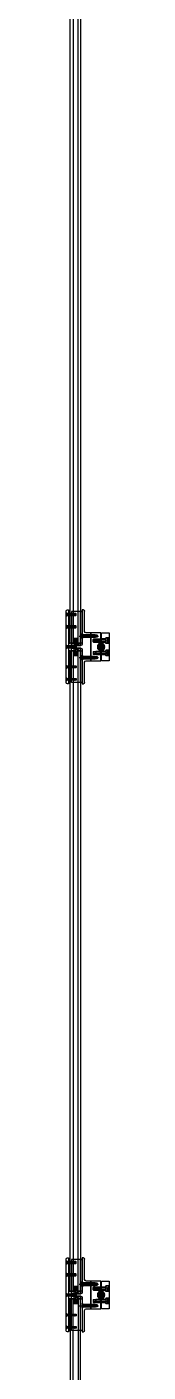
# Model space of a CAD drawing. Header units: inches. Extents: x 13084 to 220150, y 6494 to 167180.
# Drawn here: x 37951 to 38092, y 100930 to 105288 of the extents above; entities that cross this region are included whole.
import ezdxf

# ---------------------------------------------------------------- set-up
doc = ezdxf.new("R2010")
doc.units = ezdxf.units.IN
doc.header["$MEASUREMENT"] = 0
doc.layers.add('Ground Floor$0$A-G321-M-Window-Glaze', color=251, linetype='Continuous')

# ---------------------------------------------------------------- blocks, each defined once
blk = doc.blocks.new('Ground Floor$0$curtain-wall-1')
at = {"layer": 'Ground Floor$0$A-G321-M-Window-Glaze'}
for p, q in [((1914.5, -6249.9), (1914.5, -6183.9)), ((1918.5, -6179.9), (1922.5, -6179.9)), ((1922.5, -6179.9), (1922.5, -6291.9)), ((1922.5, -6184.9), (1957.5, -6184.9)), ((1922.5, -6184.9), (1922.5, -6287.4)), ((1927.5, -6184.9), (1922.5, -6184.9)), ((1927.5, -6287.4), (1927.5, -6184.9)), ((1957.5, -6184.9), (1957.5, -6295.9)), ((1961.5, -6287.4), (1961.5, -6184.9)), ((1961.5, -6184.9), (1966.5, -6184.9)), ((1966.5, -6179.9), (1966.5, -6419.9)), ((1970.5, -6179.9), (1966.5, -6179.9)), ((1966.5, -6184.9), (1966.5, -6287.4)), ((1971.2, -6191.9), (1974.3, -6188.9)), ((1974.3, -6200.9), (1974.3, -6188.9)), ((1974.3, -6188.9), (1974.5, -6188.9)), ((1974.5, -6415.9), (1974.5, -6183.9)), ((1974.5, -6188.9), (1974.5, -6200.9)), ((1943.1, -6191.9), (1942.5, -6192.5)), ((1942.5, -6197.3), (1942.5, -6192.5)), ((1943.1, -6197.9), (1942.5, -6197.3)), ((1943.1, -6231.9), (1942.5, -6232.5)), ((1942.5, -6237.3), (1942.5, -6232.5)), ((1943.1, -6191.9), (1947.1, -6191.9)), ((1947.1, -6197.9), (1943.1, -6197.9)), ((1943.1, -6231.9), (1947.1, -6231.9)), ((1974.5, -6194.9), (1943.5, -6194.9)), ((1947.1, -6191.9), (1946.5, -6192.5)), ((1946.5, -6197.3), (1946.5, -6192.5)), ((1946.5, -6192.5), (1967.5, -6192.5)), ((1947.1, -6197.9), (1946.5, -6197.3)), ((1967.5, -6197.3), (1946.5, -6197.3)), ((1947.1, -6231.9), (1946.5, -6232.5)), ((1946.5, -6237.3), (1946.5, -6232.5)), ((1946.5, -6232.5), (1967.5, -6232.5)), ((1947.1, -6197.9), (1947.1, -6191.9)), ((1947.1, -6191.9), (1971.2, -6191.9)), ((1971.2, -6197.9), (1947.1, -6197.9)), ((1947.1, -6237.9), (1947.1, -6231.9)), ((1947.1, -6231.9), (1971.2, -6231.9)), ((1967.5, -6192.5), (1967.5, -6191.9)), ((1967.5, -6191.9), (1967.5, -6197.9)), ((1967.5, -6197.9), (1967.5, -6197.3)), ((1967.5, -6232.5), (1967.5, -6231.9)), ((1967.5, -6231.9), (1967.5, -6237.9)), ((1971.2, -6197.9), (1971.2, -6191.9)), ((1974.3, -6200.9), (1971.2, -6197.9)), ((1971.2, -6231.9), (1974.3, -6228.9)), ((1971.2, -6237.9), (1971.2, -6231.9)), ((1974.5, -6192.6), (1972, -6192.6)), ((1974.5, -6193.7), (1972, -6193.7)), ((1974.5, -6196), (1972, -6196)), ((1974.5, -6197.2), (1972, -6197.2)), ((1974.5, -6232.6), (1972, -6232.6)), ((1974.5, -6200.9), (1974.3, -6200.9)), ((1974.3, -6240.9), (1974.3, -6228.9)), ((1974.3, -6228.9), (1974.5, -6228.9)), ((1974.5, -6197.3), (1974.5, -6192.5)), ((1974.5, -6228.9), (1974.5, -6240.9)), ((1974.5, -6237.3), (1974.5, -6232.5)), ((1860, -6254.9), (1835, -6254.9)), ((1835, -6254.9), (1835, -6344.9)), ((1835, -6270.9), (1846, -6270.9)), ((1836, -6275.3), (1836, -6271.9)), ((1836, -6271.9), (1846, -6271.9)), ((1836, -6284.5), (1836, -6275.3)), ((1841, -6275.3), (1836, -6275.3)), ((1846, -6288.9), (1846, -6270.9)), ((1846, -6271.9), (1846, -6274.9)), ((1846, -6274.4), (1860, -6274.4)), ((1846, -6284.9), (1846, -6274.9)), ((1846, -6274.9), (1886, -6274.9)), ((1846, -6275.9), (1878.4, -6275.9)), ((1846, -6283.9), (1846, -6275.9)), ((1860, -6344.9), (1860, -6254.9)), ((1861, -6254.9), (1861, -6344.9)), ((1862, -6344.9), (1862, -6254.9)), ((1862, -6254.9), (1894.5, -6254.9)), ((1878.1, -6274.9), (1862, -6274.9)), ((1863, -6274.9), (1863, -6284.9)), ((1863, -6275.9), (1863, -6274.9)), ((1887, -6275.9), (1863, -6275.9)), ((1932.5, -6264.9), (1869.5, -6264.9)), ((1875.1, -6260.9), (1874.5, -6261.5)), ((1874.5, -6261.5), (1874.5, -6268.3)), ((1874.5, -6268.3), (1875.1, -6268.9)), ((1894.5, -6260.9), (1875.1, -6260.9)), ((1875.1, -6268.9), (1894.5, -6268.9)), ((1878.1, -6284.9), (1878.1, -6274.9)), ((1878.4, -6283.9), (1878.4, -6275.9)), ((1878.4, -6275.9), (1881.5, -6279.9)), ((1880.3, -6260.9), (1879.5, -6261.7)), ((1886, -6274.9), (1887, -6275.9)), ((1886, -6274.9), (1886, -6284.9)), ((1887, -6283.9), (1887, -6275.9)), ((1894.5, -6254.9), (1894.5, -6260.9)), ((1894.5, -6344.9), (1894.5, -6254.9)), ((1894.5, -6254.9), (1909.5, -6254.9)), ((1894.5, -6268.9), (1894.5, -6330.9)), ((1918.1, -6268.9), (1918.1, -6260.9)), ((1922.5, -6262), (1919, -6262)), ((1922.5, -6263.4), (1919, -6263.4)), ((1922.5, -6266.3), (1919, -6266.3)), ((1922.5, -6267.8), (1919, -6267.8)), ((1922.3, -6272.9), (1922.3, -6256.9)), ((1922.5, -6268.1), (1922.5, -6261.7)), ((1935.5, -6279.4), (1951.5, -6272.4)), ((1935.5, -6272.4), (1951.5, -6279.4)), ((1935.5, -6279.4), (1935.5, -6272.4)), ((1935.5, -6272.4), (1951.5, -6272.4)), ((1943.1, -6237.9), (1942.5, -6237.3)), ((1947.1, -6237.9), (1943.1, -6237.9)), ((1974.5, -6234.9), (1943.5, -6234.9)), ((1947.1, -6237.9), (1946.5, -6237.3)), ((1967.5, -6237.3), (1946.5, -6237.3)), ((1971.2, -6237.9), (1947.1, -6237.9)), ((1951.5, -6272.4), (1951.5, -6279.4)), ((1967.5, -6237.9), (1967.5, -6237.3)), ((1974.3, -6240.9), (1971.2, -6237.9)), ((1974.5, -6233.7), (1972, -6233.7)), ((1974.5, -6236), (1972, -6236)), ((1974.5, -6237.2), (1972, -6237.2)), ((1974.5, -6240.9), (1974.3, -6240.9)), ((1835, -6288.9), (1846, -6288.9)), ((1835, -6310.9), (1846, -6310.9)), ((1836, -6277.6), (1841, -6277.6)), ((1887, -6279.9), (1836, -6279.9)), ((1836, -6282.2), (1841, -6282.2)), ((1836, -6287.9), (1836, -6284.5)), ((1836, -6284.5), (1841, -6284.5)), ((1846, -6287.9), (1836, -6287.9)), ((1846, -6311.9), (1836, -6311.9)), ((1836, -6311.9), (1836, -6315.3)), ((1836, -6315.3), (1836, -6324.5)), ((1836, -6315.3), (1841, -6315.3)), ((1836, -6317.6), (1841, -6317.6)), ((1887, -6319.9), (1836, -6319.9)), ((1846, -6283.9), (1878.4, -6283.9)), ((1886, -6284.9), (1846, -6284.9)), ((1846, -6284.9), (1846, -6287.9)), ((1846, -6285.4), (1860, -6285.4)), ((1846, -6310.9), (1846, -6328.9)), ((1846, -6314.9), (1846, -6311.9)), ((1846, -6314.4), (1860, -6314.4)), ((1846, -6314.9), (1846, -6324.9)), ((1886, -6314.9), (1846, -6314.9)), ((1846, -6315.9), (1878.4, -6315.9)), ((1846, -6315.9), (1846, -6323.9)), ((1860.8, -6287.9), (1849.1, -6299.6)), ((1862.5, -6288), (1849.2, -6301.3)), ((1858.9, -6288.1), (1849.3, -6297.7)), ((1864, -6288.2), (1849.5, -6302.8)), ((1865.4, -6288.7), (1849.9, -6304.2)), ((1856.3, -6288.9), (1850.1, -6295.1)), ((1866.6, -6289.2), (1850.4, -6305.4)), ((1867.7, -6289.9), (1851.1, -6306.5)), ((1868.7, -6290.6), (1851.8, -6307.5)), ((1869.6, -6291.5), (1852.7, -6308.4)), ((1870.5, -6292.4), (1853.6, -6309.3)), ((1871.2, -6293.4), (1854.6, -6310)), ((1871.8, -6294.6), (1855.8, -6310.6)), ((1872.4, -6295.8), (1857, -6311.2)), ((1872.8, -6297.2), (1858.4, -6311.6)), ((1873, -6298.7), (1859.9, -6311.8)), ((1873.1, -6300.4), (1861.6, -6311.9)), ((1862, -6284.9), (1878.1, -6284.9)), ((1862, -6314.9), (1878.1, -6314.9)), ((1863, -6284.9), (1863, -6283.9)), ((1863, -6283.9), (1887, -6283.9)), ((1863, -6324.9), (1863, -6314.9)), ((1863, -6314.9), (1863, -6315.9)), ((1863, -6315.9), (1887, -6315.9)), ((1872.8, -6302.4), (1863.6, -6311.6)), ((1871.9, -6305.1), (1866.3, -6310.7)), ((1878.1, -6314.9), (1878.1, -6324.9)), ((1878.4, -6283.9), (1881.5, -6279.9)), ((1878.4, -6315.9), (1878.4, -6323.9)), ((1878.4, -6315.9), (1881.5, -6319.9)), ((1878.4, -6323.9), (1881.5, -6319.9)), ((1886, -6284.9), (1887, -6283.9)), ((1886, -6314.9), (1887, -6315.9)), ((1886, -6324.9), (1886, -6314.9)), ((1887, -6315.9), (1887, -6323.9)), ((1922.5, -6287.4), (1927.5, -6287.4)), ((1922.5, -6307.9), (1922.5, -6419.9)), ((1922.5, -6312.4), (1922.5, -6414.9)), ((1927.5, -6312.4), (1922.5, -6312.4)), ((1926.5, -6295.9), (1958.5, -6287.4)), ((1958.5, -6295.9), (1926.5, -6287.4)), ((1926.5, -6295.9), (1954.5, -6295.9)), ((1926.5, -6312.4), (1958.5, -6303.9)), ((1958.5, -6312.4), (1926.5, -6303.9)), ((1954.5, -6303.9), (1926.5, -6303.9)), ((1928.5, -6312.4), (1927.5, -6313.4)), ((1927.5, -6414.9), (1927.5, -6312.4)), ((1927.5, -6313.4), (1927.5, -8386.4)), ((1934.5, -6312.4), (1928.5, -6312.4)), ((1935.5, -6313.4), (1934.5, -6312.4)), ((1951.5, -6279.4), (1935.5, -6279.4)), ((1935.5, -8386.4), (1935.5, -6313.4)), ((1935.5, -6320.4), (1951.5, -6327.4)), ((1935.5, -6327.4), (1951.5, -6320.4)), ((1935.5, -6327.4), (1935.5, -6320.4)), ((1935.5, -6320.4), (1951.5, -6320.4)), ((1975.6, -6299.9), (1939.3, -6299.9)), ((1943.1, -6296.9), (1942.5, -6297.5)), ((1942.5, -6297.5), (1942.5, -6302.3)), ((1943.1, -6302.9), (1942.5, -6302.3)), ((1947.1, -6296.9), (1943.1, -6296.9)), ((1943.1, -6302.9), (1947.1, -6302.9)), ((1974.5, -6299.9), (1943.5, -6299.9)), ((1947.1, -6296.9), (1946.5, -6297.5)), ((1946.5, -6302.3), (1946.5, -6297.5)), ((1946.5, -6297.5), (1967.5, -6297.5)), ((1947.1, -6302.9), (1946.5, -6302.3)), ((1967.5, -6302.3), (1946.5, -6302.3)), ((1947.1, -6302.9), (1947.1, -6296.9)), ((1947.1, -6296.9), (1971.2, -6296.9)), ((1971.2, -6302.9), (1947.1, -6302.9)), ((1952.5, -6312.4), (1951.5, -6313.4)), ((1951.5, -6313.4), (1951.5, -8386.4)), ((1951.5, -6320.4), (1951.5, -6327.4)), ((1960.5, -6312.4), (1952.5, -6312.4)), ((1954.5, -6295.9), (1954.5, -6303.9)), ((1957.5, -6414.9), (1957.5, -6303.9)), ((1961.5, -6313.4), (1960.5, -6312.4)), ((1966.5, -6287.4), (1961.5, -6287.4)), ((1961.5, -6414.9), (1961.5, -6312.4)), ((1961.5, -6312.4), (1966.5, -6312.4)), ((1961.5, -8386.4), (1961.5, -6313.4)), ((1966.5, -6312.4), (1966.5, -6414.9)), ((1967.5, -6297.5), (1967.5, -6296.9)), ((1967.5, -6296.9), (1967.5, -6302.9)), ((1967.5, -6302.9), (1967.5, -6302.3)), ((1971.2, -6296.9), (1974.3, -6293.9)), ((1971.2, -6302.9), (1971.2, -6296.9)), ((1974.3, -6305.9), (1971.2, -6302.9)), ((1974.5, -6297.6), (1972, -6297.6)), ((1974.5, -6298.7), (1972, -6298.7)), ((1974.5, -6301), (1972, -6301)), ((1974.5, -6302.2), (1972, -6302.2)), ((1974.3, -6305.9), (1974.3, -6293.9)), ((1974.3, -6293.9), (1974.5, -6293.9)), ((1974.5, -6305.9), (1974.3, -6305.9)), ((1974.5, -6293.9), (1974.5, -6305.9)), ((1974.5, -6302.3), (1974.5, -6297.5)), ((1835, -6328.9), (1846, -6328.9)), ((1835, -6344.9), (1860, -6344.9)), ((1836, -6322.2), (1841, -6322.2)), ((1841, -6324.5), (1836, -6324.5)), ((1836, -6324.5), (1836, -6327.9)), ((1836, -6327.9), (1846, -6327.9)), ((1846, -6323.9), (1878.4, -6323.9)), ((1846, -6327.9), (1846, -6324.9)), ((1846, -6324.9), (1886, -6324.9)), ((1846, -6325.4), (1860, -6325.4)), ((1878.1, -6324.9), (1862, -6324.9)), ((1894.5, -6344.9), (1862, -6344.9)), ((1887, -6323.9), (1863, -6323.9)), ((1863, -6323.9), (1863, -6324.9)), ((1932.5, -6334.9), (1869.5, -6334.9)), ((1875.1, -6330.9), (1874.5, -6331.5)), ((1874.5, -6331.5), (1874.5, -6338.3)), ((1874.5, -6338.3), (1875.1, -6338.9)), ((1894.5, -6330.9), (1875.1, -6330.9)), ((1875.1, -6338.9), (1894.5, -6338.9)), ((1880.3, -6330.9), (1879.5, -6331.7)), ((1886, -6324.9), (1887, -6323.9)), ((1894.5, -6338.9), (1894.5, -6344.9)), ((1909.5, -6344.9), (1894.5, -6344.9)), ((1914.5, -6415.9), (1914.5, -6349.9)), ((1918.1, -6338.9), (1918.1, -6330.9)), ((1922.5, -6332), (1919, -6332)), ((1922.5, -6333.4), (1919, -6333.4)), ((1922.5, -6336.3), (1919, -6336.3)), ((1922.5, -6337.8), (1919, -6337.8)), ((1922.3, -6342.9), (1922.3, -6326.9)), ((1922.5, -6338.1), (1922.5, -6331.7)), ((1951.5, -6327.4), (1935.5, -6327.4)), ((1943.1, -6361.9), (1942.5, -6362.5)), ((1942.5, -6362.5), (1942.5, -6367.3)), ((1947.1, -6361.9), (1943.1, -6361.9)), ((1947.1, -6361.9), (1946.5, -6362.5)), ((1946.5, -6362.5), (1946.5, -6367.3)), ((1967.5, -6362.5), (1946.5, -6362.5)), ((1947.1, -6361.9), (1947.1, -6367.9)), ((1971.2, -6361.9), (1947.1, -6361.9)), ((1967.5, -6367.9), (1967.5, -6361.9)), ((1967.5, -6361.9), (1967.5, -6362.5)), ((1974.3, -6358.9), (1971.2, -6361.9)), ((1971.2, -6361.9), (1971.2, -6367.9)), ((1974.5, -6362.6), (1972, -6362.6)), ((1974.5, -6363.7), (1972, -6363.7)), ((1974.3, -6358.9), (1974.3, -6370.9)), ((1974.5, -6358.9), (1974.3, -6358.9)), ((1974.5, -6370.9), (1974.5, -6358.9)), ((1974.5, -6362.5), (1974.5, -6367.3)), ((1943.1, -6367.9), (1942.5, -6367.3)), ((1943.1, -6401.9), (1942.5, -6402.5)), ((1942.5, -6402.5), (1942.5, -6407.3)), ((1943.1, -6407.9), (1942.5, -6407.3)), ((1943.1, -6367.9), (1947.1, -6367.9)), ((1947.1, -6401.9), (1943.1, -6401.9)), ((1974.5, -6364.9), (1943.5, -6364.9)), ((1974.5, -6404.9), (1943.5, -6404.9)), ((1947.1, -6367.9), (1946.5, -6367.3)), ((1946.5, -6367.3), (1967.5, -6367.3)), ((1947.1, -6401.9), (1946.5, -6402.5)), ((1946.5, -6402.5), (1946.5, -6407.3)), ((1967.5, -6402.5), (1946.5, -6402.5)), ((1947.1, -6407.9), (1946.5, -6407.3)), ((1946.5, -6407.3), (1967.5, -6407.3)), ((1947.1, -6367.9), (1971.2, -6367.9)), ((1947.1, -6401.9), (1947.1, -6407.9)), ((1971.2, -6401.9), (1947.1, -6401.9)), ((1967.5, -6367.3), (1967.5, -6367.9)), ((1967.5, -6407.9), (1967.5, -6401.9)), ((1967.5, -6401.9), (1967.5, -6402.5)), ((1967.5, -6407.3), (1967.5, -6407.9)), ((1971.2, -6367.9), (1974.3, -6370.9)), ((1974.3, -6398.9), (1971.2, -6401.9)), ((1971.2, -6401.9), (1971.2, -6407.9)), ((1974.5, -6366), (1972, -6366)), ((1974.5, -6367.2), (1972, -6367.2)), ((1974.5, -6402.6), (1972, -6402.6)), ((1974.5, -6403.7), (1972, -6403.7)), ((1974.5, -6406), (1972, -6406)), ((1974.5, -6407.2), (1972, -6407.2)), ((1974.3, -6370.9), (1974.5, -6370.9)), ((1974.3, -6398.9), (1974.3, -6410.9)), ((1974.5, -6398.9), (1974.3, -6398.9)), ((1974.5, -6410.9), (1974.5, -6398.9)), ((1974.5, -6402.5), (1974.5, -6407.3)), ((1922.5, -6419.9), (1918.5, -6419.9)), ((1922.5, -6414.9), (1957.5, -6414.9)), ((1922.5, -6414.9), (1927.5, -6414.9)), ((1943.1, -6407.9), (1947.1, -6407.9)), ((1947.1, -6407.9), (1971.2, -6407.9)), ((1966.5, -6414.9), (1961.5, -6414.9)), ((1966.5, -6419.9), (1970.5, -6419.9)), ((1971.2, -6407.9), (1974.3, -6410.9)), ((1974.3, -6410.9), (1974.5, -6410.9)), ((1918.5, -8279.9), (1922.5, -8279.9)), ((1922.5, -8279.9), (1922.5, -8391.9)), ((1966.5, -8279.9), (1966.5, -8519.9)), ((1970.5, -8279.9), (1966.5, -8279.9)), ((1914.5, -8349.9), (1914.5, -8283.9)), ((1922.5, -8284.9), (1957.5, -8284.9)), ((1922.5, -8284.9), (1922.5, -8387.4)), ((1927.5, -8284.9), (1922.5, -8284.9)), ((1927.5, -8387.4), (1927.5, -8284.9)), ((1943.1, -8291.9), (1942.5, -8292.5)), ((1942.5, -8297.3), (1942.5, -8292.5)), ((1943.1, -8297.9), (1942.5, -8297.3)), ((1943.1, -8291.9), (1947.1, -8291.9)), ((1947.1, -8297.9), (1943.1, -8297.9)), ((1974.5, -8294.9), (1943.5, -8294.9)), ((1947.1, -8291.9), (1946.5, -8292.5)), ((1946.5, -8297.3), (1946.5, -8292.5)), ((1946.5, -8292.5), (1967.5, -8292.5)), ((1947.1, -8297.9), (1946.5, -8297.3)), ((1967.5, -8297.3), (1946.5, -8297.3)), ((1947.1, -8297.9), (1947.1, -8291.9)), ((1947.1, -8291.9), (1971.2, -8291.9)), ((1971.2, -8297.9), (1947.1, -8297.9)), ((1957.5, -8284.9), (1957.5, -8395.9)), ((1961.5, -8387.4), (1961.5, -8284.9)), ((1961.5, -8284.9), (1966.5, -8284.9)), ((1966.5, -8284.9), (1966.5, -8387.4)), ((1967.5, -8292.5), (1967.5, -8291.9)), ((1967.5, -8291.9), (1967.5, -8297.9)), ((1967.5, -8297.9), (1967.5, -8297.3)), ((1971.2, -8291.9), (1974.3, -8288.9)), ((1971.2, -8297.9), (1971.2, -8291.9)), ((1974.3, -8300.9), (1971.2, -8297.9)), ((1974.5, -8292.6), (1972, -8292.6)), ((1974.5, -8293.7), (1972, -8293.7)), ((1974.5, -8296), (1972, -8296)), ((1974.5, -8297.2), (1972, -8297.2)), ((1974.3, -8300.9), (1974.3, -8288.9)), ((1974.3, -8288.9), (1974.5, -8288.9)), ((1974.5, -8300.9), (1974.3, -8300.9)), ((1974.5, -8515.9), (1974.5, -8283.9)), ((1974.5, -8288.9), (1974.5, -8300.9)), ((1974.5, -8297.3), (1974.5, -8292.5)), ((1860, -8354.9), (1835, -8354.9)), ((1835, -8354.9), (1835, -8444.9)), ((1860, -8444.9), (1860, -8354.9)), ((1861, -8354.9), (1861, -8444.9)), ((1862, -8444.9), (1862, -8354.9)), ((1862, -8354.9), (1894.5, -8354.9)), ((1932.5, -8364.9), (1869.5, -8364.9)), ((1875.1, -8360.9), (1874.5, -8361.5)), ((1874.5, -8361.5), (1874.5, -8368.3)), ((1874.5, -8368.3), (1875.1, -8368.9)), ((1894.5, -8360.9), (1875.1, -8360.9)), ((1875.1, -8368.9), (1894.5, -8368.9)), ((1880.3, -8360.9), (1879.5, -8361.7)), ((1894.5, -8354.9), (1894.5, -8360.9)), ((1894.5, -8444.9), (1894.5, -8354.9)), ((1894.5, -8354.9), (1909.5, -8354.9)), ((1894.5, -8368.9), (1894.5, -8430.9)), ((1918.1, -8368.9), (1918.1, -8360.9)), ((1922.5, -8362), (1919, -8362)), ((1922.5, -8363.4), (1919, -8363.4)), ((1922.5, -8366.3), (1919, -8366.3)), ((1922.5, -8367.8), (1919, -8367.8)), ((1922.3, -8372.9), (1922.3, -8356.9)), ((1922.5, -8368.1), (1922.5, -8361.7)), ((1943.1, -8331.9), (1942.5, -8332.5)), ((1942.5, -8337.3), (1942.5, -8332.5)), ((1943.1, -8337.9), (1942.5, -8337.3)), ((1943.1, -8331.9), (1947.1, -8331.9)), ((1947.1, -8337.9), (1943.1, -8337.9)), ((1974.5, -8334.9), (1943.5, -8334.9)), ((1947.1, -8331.9), (1946.5, -8332.5)), ((1946.5, -8337.3), (1946.5, -8332.5)), ((1946.5, -8332.5), (1967.5, -8332.5)), ((1947.1, -8337.9), (1946.5, -8337.3)), ((1967.5, -8337.3), (1946.5, -8337.3)), ((1947.1, -8337.9), (1947.1, -8331.9)), ((1947.1, -8331.9), (1971.2, -8331.9)), ((1971.2, -8337.9), (1947.1, -8337.9)), ((1967.5, -8332.5), (1967.5, -8331.9)), ((1967.5, -8331.9), (1967.5, -8337.9)), ((1967.5, -8337.9), (1967.5, -8337.3)), ((1971.2, -8331.9), (1974.3, -8328.9)), ((1971.2, -8337.9), (1971.2, -8331.9)), ((1974.3, -8340.9), (1971.2, -8337.9)), ((1974.5, -8332.6), (1972, -8332.6)), ((1974.5, -8333.7), (1972, -8333.7)), ((1974.5, -8336), (1972, -8336)), ((1974.5, -8337.2), (1972, -8337.2)), ((1974.3, -8340.9), (1974.3, -8328.9)), ((1974.3, -8328.9), (1974.5, -8328.9)), ((1974.5, -8340.9), (1974.3, -8340.9)), ((1974.5, -8328.9), (1974.5, -8340.9)), ((1974.5, -8337.3), (1974.5, -8332.5)), ((1835, -8370.9), (1846, -8370.9)), ((1835, -8388.9), (1846, -8388.9)), ((1835, -8410.9), (1846, -8410.9)), ((1836, -8375.3), (1836, -8371.9)), ((1836, -8371.9), (1846, -8371.9)), ((1836, -8384.5), (1836, -8375.3)), ((1841, -8375.3), (1836, -8375.3)), ((1836, -8377.6), (1841, -8377.6)), ((1887, -8379.9), (1836, -8379.9)), ((1836, -8382.2), (1841, -8382.2)), ((1836, -8387.9), (1836, -8384.5)), ((1836, -8384.5), (1841, -8384.5)), ((1846, -8387.9), (1836, -8387.9)), ((1846, -8411.9), (1836, -8411.9)), ((1836, -8411.9), (1836, -8415.3)), ((1846, -8388.9), (1846, -8370.9)), ((1846, -8371.9), (1846, -8374.9)), ((1846, -8374.4), (1860, -8374.4)), ((1846, -8384.9), (1846, -8374.9)), ((1846, -8374.9), (1886, -8374.9)), ((1846, -8375.9), (1878.4, -8375.9)), ((1846, -8383.9), (1846, -8375.9)), ((1846, -8383.9), (1878.4, -8383.9)), ((1886, -8384.9), (1846, -8384.9)), ((1846, -8384.9), (1846, -8387.9)), ((1846, -8385.4), (1860, -8385.4)), ((1846, -8410.9), (1846, -8428.9)), ((1846, -8414.9), (1846, -8411.9)), ((1860.8, -8387.9), (1849.1, -8399.6)), ((1862.5, -8388), (1849.2, -8401.3)), ((1858.9, -8388.1), (1849.3, -8397.7)), ((1864, -8388.2), (1849.5, -8402.8)), ((1865.4, -8388.7), (1849.9, -8404.2)), ((1856.3, -8388.9), (1850.1, -8395.1)), ((1866.6, -8389.2), (1850.4, -8405.4)), ((1867.7, -8389.9), (1851.1, -8406.5)), ((1868.7, -8390.6), (1851.8, -8407.5)), ((1869.6, -8391.5), (1852.7, -8408.4)), ((1870.5, -8392.4), (1853.6, -8409.3)), ((1871.2, -8393.4), (1854.6, -8410)), ((1871.8, -8394.6), (1855.8, -8410.6)), ((1872.4, -8395.8), (1857, -8411.2)), ((1872.8, -8397.2), (1858.4, -8411.6)), ((1873, -8398.7), (1859.9, -8411.8)), ((1873.1, -8400.4), (1861.6, -8411.9)), ((1878.1, -8374.9), (1862, -8374.9)), ((1862, -8384.9), (1878.1, -8384.9)), ((1863, -8374.9), (1863, -8384.9)), ((1863, -8375.9), (1863, -8374.9)), ((1887, -8375.9), (1863, -8375.9)), ((1863, -8384.9), (1863, -8383.9)), ((1863, -8383.9), (1887, -8383.9)), ((1872.8, -8402.4), (1863.6, -8411.6)), ((1871.9, -8405.1), (1866.3, -8410.7)), ((1878.1, -8384.9), (1878.1, -8374.9)), ((1878.4, -8383.9), (1878.4, -8375.9)), ((1878.4, -8375.9), (1881.5, -8379.9)), ((1878.4, -8383.9), (1881.5, -8379.9)), ((1886, -8374.9), (1887, -8375.9)), ((1886, -8374.9), (1886, -8384.9)), ((1886, -8384.9), (1887, -8383.9)), ((1887, -8383.9), (1887, -8375.9)), ((1922.5, -8387.4), (1927.5, -8387.4)), ((1922.5, -8407.9), (1922.5, -8519.9)), ((1922.5, -8412.4), (1922.5, -8514.9)), ((1927.5, -8412.4), (1922.5, -8412.4)), ((1926.5, -8395.9), (1958.5, -8387.4)), ((1958.5, -8395.9), (1926.5, -8387.4)), ((1926.5, -8395.9), (1954.5, -8395.9)), ((1926.5, -8412.4), (1958.5, -8403.9)), ((1958.5, -8412.4), (1926.5, -8403.9)), ((1954.5, -8403.9), (1926.5, -8403.9)), ((1927.5, -8386.4), (1928.5, -8387.4)), ((1928.5, -8387.4), (1927.5, -8386.4)), ((1927.5, -8514.9), (1927.5, -8412.4)), ((1928.5, -8387.4), (1934.5, -8387.4)), ((1934.5, -8387.4), (1928.5, -8387.4)), ((1934.5, -8387.4), (1935.5, -8386.4)), ((1935.5, -8386.4), (1934.5, -8387.4)), ((1935.5, -8379.4), (1951.5, -8372.4)), ((1935.5, -8372.4), (1951.5, -8379.4)), ((1935.5, -8379.4), (1935.5, -8372.4)), ((1935.5, -8372.4), (1951.5, -8372.4)), ((1951.5, -8379.4), (1935.5, -8379.4)), ((1975.6, -8399.9), (1939.3, -8399.9)), ((1943.1, -8396.9), (1942.5, -8397.5)), ((1942.5, -8397.5), (1942.5, -8402.3)), ((1943.1, -8402.9), (1942.5, -8402.3)), ((1947.1, -8396.9), (1943.1, -8396.9)), ((1943.1, -8402.9), (1947.1, -8402.9)), ((1974.5, -8399.9), (1943.5, -8399.9)), ((1947.1, -8396.9), (1946.5, -8397.5)), ((1946.5, -8402.3), (1946.5, -8397.5)), ((1946.5, -8397.5), (1967.5, -8397.5)), ((1947.1, -8402.9), (1946.5, -8402.3)), ((1967.5, -8402.3), (1946.5, -8402.3)), ((1947.1, -8402.9), (1947.1, -8396.9)), ((1947.1, -8396.9), (1971.2, -8396.9)), ((1971.2, -8402.9), (1947.1, -8402.9)), ((1951.5, -8372.4), (1951.5, -8379.4)), ((1951.5, -8386.4), (1952.5, -8387.4)), ((1952.5, -8387.4), (1951.5, -8386.4)), ((1952.5, -8387.4), (1960.5, -8387.4)), ((1960.5, -8387.4), (1952.5, -8387.4)), ((1954.5, -8395.9), (1954.5, -8403.9)), ((1957.5, -8514.9), (1957.5, -8403.9)), ((1960.5, -8387.4), (1961.5, -8386.4)), ((1961.5, -8386.4), (1960.5, -8387.4)), ((1966.5, -8387.4), (1961.5, -8387.4)), ((1961.5, -8514.9), (1961.5, -8412.4)), ((1961.5, -8412.4), (1966.5, -8412.4)), ((1966.5, -8412.4), (1966.5, -8514.9)), ((1967.5, -8397.5), (1967.5, -8396.9)), ((1967.5, -8396.9), (1967.5, -8402.9)), ((1967.5, -8402.9), (1967.5, -8402.3)), ((1971.2, -8396.9), (1974.3, -8393.9)), ((1971.2, -8402.9), (1971.2, -8396.9)), ((1974.3, -8405.9), (1971.2, -8402.9)), ((1974.5, -8397.6), (1972, -8397.6)), ((1974.5, -8398.7), (1972, -8398.7)), ((1974.5, -8401), (1972, -8401)), ((1974.5, -8402.2), (1972, -8402.2)), ((1974.3, -8405.9), (1974.3, -8393.9)), ((1974.3, -8393.9), (1974.5, -8393.9)), ((1974.5, -8405.9), (1974.3, -8405.9)), ((1974.5, -8393.9), (1974.5, -8405.9)), ((1974.5, -8402.3), (1974.5, -8397.5)), ((1835, -8428.9), (1846, -8428.9)), ((1835, -8444.9), (1860, -8444.9)), ((1836, -8415.3), (1836, -8424.5)), ((1836, -8415.3), (1841, -8415.3)), ((1836, -8417.6), (1841, -8417.6)), ((1887, -8419.9), (1836, -8419.9)), ((1836, -8422.2), (1841, -8422.2)), ((1841, -8424.5), (1836, -8424.5)), ((1836, -8424.5), (1836, -8427.9)), ((1836, -8427.9), (1846, -8427.9)), ((1846, -8414.4), (1860, -8414.4)), ((1846, -8414.9), (1846, -8424.9)), ((1886, -8414.9), (1846, -8414.9)), ((1846, -8415.9), (1878.4, -8415.9)), ((1846, -8415.9), (1846, -8423.9)), ((1846, -8423.9), (1878.4, -8423.9)), ((1846, -8427.9), (1846, -8424.9)), ((1846, -8424.9), (1886, -8424.9)), ((1846, -8425.4), (1860, -8425.4)), ((1862, -8414.9), (1878.1, -8414.9)), ((1878.1, -8424.9), (1862, -8424.9)), ((1894.5, -8444.9), (1862, -8444.9)), ((1863, -8424.9), (1863, -8414.9)), ((1863, -8414.9), (1863, -8415.9)), ((1863, -8415.9), (1887, -8415.9)), ((1887, -8423.9), (1863, -8423.9)), ((1863, -8423.9), (1863, -8424.9)), ((1932.5, -8434.9), (1869.5, -8434.9)), ((1875.1, -8430.9), (1874.5, -8431.5)), ((1874.5, -8431.5), (1874.5, -8438.3)), ((1874.5, -8438.3), (1875.1, -8438.9)), ((1894.5, -8430.9), (1875.1, -8430.9)), ((1875.1, -8438.9), (1894.5, -8438.9)), ((1878.1, -8414.9), (1878.1, -8424.9)), ((1878.4, -8415.9), (1878.4, -8423.9)), ((1878.4, -8415.9), (1881.5, -8419.9)), ((1878.4, -8423.9), (1881.5, -8419.9)), ((1880.3, -8430.9), (1879.5, -8431.7)), ((1886, -8414.9), (1887, -8415.9)), ((1886, -8424.9), (1886, -8414.9)), ((1886, -8424.9), (1887, -8423.9)), ((1887, -8415.9), (1887, -8423.9)), ((1894.5, -8438.9), (1894.5, -8444.9)), ((1909.5, -8444.9), (1894.5, -8444.9)), ((1914.5, -8515.9), (1914.5, -8449.9)), ((1918.1, -8438.9), (1918.1, -8430.9)), ((1922.5, -8432), (1919, -8432)), ((1922.5, -8433.4), (1919, -8433.4)), ((1922.5, -8436.3), (1919, -8436.3)), ((1922.5, -8437.8), (1919, -8437.8)), ((1922.3, -8442.9), (1922.3, -8426.9)), ((1922.5, -8438.1), (1922.5, -8431.7)), ((1935.5, -8420.4), (1951.5, -8427.4)), ((1935.5, -8427.4), (1951.5, -8420.4)), ((1935.5, -8427.4), (1935.5, -8420.4)), ((1935.5, -8420.4), (1951.5, -8420.4)), ((1951.5, -8427.4), (1935.5, -8427.4)), ((1951.5, -8420.4), (1951.5, -8427.4)), ((1943.1, -8461.9), (1942.5, -8462.5)), ((1942.5, -8462.5), (1942.5, -8467.3)), ((1943.1, -8467.9), (1942.5, -8467.3)), ((1947.1, -8461.9), (1943.1, -8461.9)), ((1943.1, -8467.9), (1947.1, -8467.9)), ((1974.5, -8464.9), (1943.5, -8464.9)), ((1947.1, -8461.9), (1946.5, -8462.5)), ((1946.5, -8462.5), (1946.5, -8467.3)), ((1967.5, -8462.5), (1946.5, -8462.5)), ((1947.1, -8467.9), (1946.5, -8467.3)), ((1946.5, -8467.3), (1967.5, -8467.3)), ((1947.1, -8461.9), (1947.1, -8467.9)), ((1971.2, -8461.9), (1947.1, -8461.9)), ((1947.1, -8467.9), (1971.2, -8467.9)), ((1967.5, -8467.9), (1967.5, -8461.9)), ((1967.5, -8461.9), (1967.5, -8462.5)), ((1967.5, -8467.3), (1967.5, -8467.9)), ((1974.3, -8458.9), (1971.2, -8461.9)), ((1971.2, -8461.9), (1971.2, -8467.9)), ((1971.2, -8467.9), (1974.3, -8470.9)), ((1974.3, -8498.9), (1971.2, -8501.9)), ((1974.5, -8462.6), (1972, -8462.6)), ((1974.5, -8463.7), (1972, -8463.7)), ((1974.5, -8466), (1972, -8466)), ((1974.5, -8467.2), (1972, -8467.2)), ((1974.3, -8458.9), (1974.3, -8470.9)), ((1974.5, -8458.9), (1974.3, -8458.9)), ((1974.3, -8470.9), (1974.5, -8470.9)), ((1974.3, -8498.9), (1974.3, -8510.9)), ((1974.5, -8498.9), (1974.3, -8498.9)), ((1974.5, -8470.9), (1974.5, -8458.9)), ((1974.5, -8462.5), (1974.5, -8467.3)), ((1974.5, -8510.9), (1974.5, -8498.9)), ((1922.5, -8519.9), (1918.5, -8519.9)), ((1922.5, -8514.9), (1957.5, -8514.9)), ((1922.5, -8514.9), (1927.5, -8514.9)), ((1943.1, -8501.9), (1942.5, -8502.5)), ((1942.5, -8502.5), (1942.5, -8507.3)), ((1943.1, -8507.9), (1942.5, -8507.3)), ((1947.1, -8501.9), (1943.1, -8501.9)), ((1943.1, -8507.9), (1947.1, -8507.9)), ((1974.5, -8504.9), (1943.5, -8504.9)), ((1947.1, -8501.9), (1946.5, -8502.5)), ((1946.5, -8502.5), (1946.5, -8507.3)), ((1967.5, -8502.5), (1946.5, -8502.5)), ((1947.1, -8507.9), (1946.5, -8507.3)), ((1946.5, -8507.3), (1967.5, -8507.3)), ((1947.1, -8501.9), (1947.1, -8507.9)), ((1971.2, -8501.9), (1947.1, -8501.9)), ((1947.1, -8507.9), (1971.2, -8507.9)), ((1966.5, -8514.9), (1961.5, -8514.9)), ((1966.5, -8519.9), (1970.5, -8519.9)), ((1967.5, -8507.9), (1967.5, -8501.9)), ((1967.5, -8501.9), (1967.5, -8502.5)), ((1967.5, -8507.3), (1967.5, -8507.9)), ((1971.2, -8501.9), (1971.2, -8507.9)), ((1971.2, -8507.9), (1974.3, -8510.9)), ((1974.5, -8502.6), (1972, -8502.6)), ((1974.5, -8503.7), (1972, -8503.7)), ((1974.5, -8506), (1972, -8506)), ((1974.5, -8507.2), (1972, -8507.2)), ((1974.3, -8510.9), (1974.5, -8510.9)), ((1974.5, -8502.5), (1974.5, -8507.3))]:
    blk.add_line(p, q, dxfattribs=at)
for points in [[(1935.5, -4172.2), (1934.5, -4171.2), (1928.5, -4171.2), (1927.5, -4172.2), (1927.5, -6286.4), (1928.5, -6287.4), (1934.5, -6287.4), (1935.5, -6286.4)], [(1961.5, -4172.2), (1960.5, -4171.2), (1952.5, -4171.2), (1951.5, -4172.2), (1951.5, -6286.4), (1952.5, -6287.4), (1960.5, -6287.4), (1961.5, -6286.4)], [(1926.5, -6287.4), (1958.5, -6287.4), (1958.5, -6295.9), (1926.5, -6295.9)], [(1926.5, -6303.9), (1958.5, -6303.9), (1958.5, -6312.4), (1926.5, -6312.4)], [(1926.5, -8387.4), (1958.5, -8387.4), (1958.5, -8395.9), (1926.5, -8395.9)], [(1926.5, -8403.9), (1958.5, -8403.9), (1958.5, -8412.4), (1926.5, -8412.4)], [(1935.5, -10527.6), (1934.5, -10528.6), (1928.5, -10528.6), (1927.5, -10527.6), (1927.5, -8413.4), (1928.5, -8412.4), (1934.5, -8412.4), (1935.5, -8413.4)], [(1961.5, -10527.6), (1960.5, -10528.6), (1952.5, -10528.6), (1951.5, -10527.6), (1951.5, -8413.4), (1952.5, -8412.4), (1960.5, -8412.4), (1961.5, -8413.4)]]:
    blk.add_lwpolyline(points, close=True, dxfattribs=at)
at = {"layer": 'Ground Floor$0$A-G321-M-Window-Glaze', "elevation": 0}
for points in [[(1880.3, -6268.9), (1880.3, -6260.9), (1918.1, -6260.9), (1922.3, -6256.9), (1922.5, -6256.9), (1922.5, -6272.9), (1922.3, -6272.9), (1918.1, -6268.9), (1880.3, -6268.9), (1879.5, -6268.1), (1879.5, -6261.7), (1918.1, -6261.7), (1918.1, -6260.9), (1918.1, -6268.9), (1918.1, -6268.1), (1879.5, -6268.1)], [(1880.3, -6338.9), (1880.3, -6330.9), (1918.1, -6330.9), (1922.3, -6326.9), (1922.5, -6326.9), (1922.5, -6342.9), (1922.3, -6342.9), (1918.1, -6338.9), (1880.3, -6338.9), (1879.5, -6338.1), (1879.5, -6331.7), (1918.1, -6331.7), (1918.1, -6330.9), (1918.1, -6338.9), (1918.1, -6338.1), (1879.5, -6338.1)], [(1880.3, -8368.9), (1880.3, -8360.9), (1918.1, -8360.9), (1922.3, -8356.9), (1922.5, -8356.9), (1922.5, -8372.9), (1922.3, -8372.9), (1918.1, -8368.9), (1880.3, -8368.9), (1879.5, -8368.1), (1879.5, -8361.7), (1918.1, -8361.7), (1918.1, -8360.9), (1918.1, -8368.9), (1918.1, -8368.1), (1879.5, -8368.1)], [(1880.3, -8438.9), (1880.3, -8430.9), (1918.1, -8430.9), (1922.3, -8426.9), (1922.5, -8426.9), (1922.5, -8442.9), (1922.3, -8442.9), (1918.1, -8438.9), (1880.3, -8438.9), (1879.5, -8438.1), (1879.5, -8431.7), (1918.1, -8431.7), (1918.1, -8430.9), (1918.1, -8438.9), (1918.1, -8438.1), (1879.5, -8438.1)]]:
    blk.add_lwpolyline(points, dxfattribs=at)
at = {"layer": 'Ground Floor$0$A-G321-M-Window-Glaze'}
for centre, radius in [((1861.1, -6299.9), 12.3), ((1861.1, -6299.9), 12), ((1861.1, -8399.9), 12.3), ((1861.1, -8399.9), 12)]:
    blk.add_circle(centre, radius, dxfattribs=at)
for centre, radius, start, end in [((1918.5, -6183.9), 4, 90, 180), ((1970.5, -6183.9), 4, 0, 90), ((1975.1, -6194.9), 3.3, 159.5182, 200.4818), ((1975.3, -6193.2), 3.3, 169.9239, 190.0761), ((1975.3, -6196.6), 3.3, 169.9239, 190.0761), ((1975.3, -6233.2), 3.3, 169.9239, 190.0761), ((1836.5, -6276.4), 4.62, 345.5223, 14.4777), ((1909.5, -6249.9), 5, 270, 0), ((1923.2, -6264.9), 4.4, 160.8501, 199.1499), ((1923.3, -6262.7), 4.4, 170.5596, 189.4404), ((1923.3, -6267.1), 4.4, 170.5596, 189.4404), ((1975.1, -6234.9), 3.3, 159.5182, 200.4818), ((1975.3, -6236.6), 3.3, 169.9239, 190.0761), ((1837, -6279.9), 4.62, 330, 30), ((1836.5, -6283.3), 4.62, 345.5223, 14.4777), ((1836.5, -6316.4), 4.62, 345.5223, 14.4777), ((1837, -6319.9), 4.62, 330, 30), ((1926.5, -6291.9), 4, 180, 270), ((1926.5, -6307.9), 4, 90, 180), ((1943.5, -6314.6), 35.1, 76.8419, 103.1581), ((1943.5, -6316.6), 35.1, 76.8419, 103.1581), ((1943.5, -6316.6), 35.1, 76.8419, 103.1581), ((1943.5, -6318.6), 35.1, 76.8419, 103.1581), ((1943.5, -6320.6), 35.1, 76.8419, 103.1581), ((1943.5, -6279.2), 35.1, 256.8419, 283.1581), ((1943.5, -6281.2), 35.1, 256.8419, 283.1581), ((1943.5, -6283.2), 35.1, 256.8419, 283.1581), ((1943.5, -6283.2), 35.1, 256.8419, 283.1581), ((1943.5, -6285.2), 35.1, 256.8419, 283.1581), ((1975.1, -6299.9), 3.3, 159.5182, 200.4818), ((1975.3, -6298.2), 3.3, 169.9239, 190.0761), ((1975.3, -6301.6), 3.3, 169.9239, 190.0761), ((1836.5, -6323.4), 4.62, 345.5223, 14.4777), ((1909.5, -6349.9), 5, 0, 90), ((1923.2, -6334.9), 4.4, 160.8501, 199.1499), ((1923.3, -6332.7), 4.4, 170.5596, 189.4404), ((1923.3, -6337.1), 4.4, 170.5596, 189.4404), ((1975.1, -6364.9), 3.3, 159.5182, 200.4818), ((1975.3, -6363.2), 3.3, 169.9239, 190.0761), ((1975.1, -6404.9), 3.3, 159.5182, 200.4818), ((1975.3, -6366.6), 3.3, 169.9239, 190.0761), ((1975.3, -6403.2), 3.3, 169.9239, 190.0761), ((1975.3, -6406.6), 3.3, 169.9239, 190.0761), ((1918.5, -6415.9), 4, 180, 270), ((1970.5, -6415.9), 4, 270, 0), ((1918.5, -8283.9), 4, 90, 180), ((1970.5, -8283.9), 4, 0, 90), ((1975.1, -8294.9), 3.3, 159.5182, 200.4818), ((1975.3, -8293.2), 3.3, 169.9239, 190.0761), ((1975.3, -8296.6), 3.3, 169.9239, 190.0761), ((1909.5, -8349.9), 5, 270, 0), ((1923.2, -8364.9), 4.4, 160.8501, 199.1499), ((1923.3, -8362.7), 4.4, 170.5596, 189.4404), ((1923.3, -8367.1), 4.4, 170.5596, 189.4404), ((1975.1, -8334.9), 3.3, 159.5182, 200.4818), ((1975.3, -8333.2), 3.3, 169.9239, 190.0761), ((1975.3, -8336.6), 3.3, 169.9239, 190.0761), ((1836.5, -8376.4), 4.62, 345.5223, 14.4777), ((1837, -8379.9), 4.62, 330, 30), ((1836.5, -8383.3), 4.62, 345.5223, 14.4777), ((1926.5, -8391.9), 4, 180, 270), ((1926.5, -8407.9), 4, 90, 180), ((1943.5, -8414.6), 35.1, 76.8419, 103.1581), ((1943.5, -8416.6), 35.1, 76.8419, 103.1581), ((1943.5, -8416.6), 35.1, 76.8419, 103.1581), ((1943.5, -8418.6), 35.1, 76.8419, 103.1581), ((1943.5, -8420.6), 35.1, 76.8419, 103.1581), ((1975.1, -8399.9), 3.3, 159.5182, 200.4818), ((1975.3, -8398.2), 3.3, 169.9239, 190.0761), ((1975.3, -8401.6), 3.3, 169.9239, 190.0761), ((1836.5, -8416.4), 4.62, 345.5223, 14.4777), ((1837, -8419.9), 4.62, 330, 30), ((1836.5, -8423.4), 4.62, 345.5223, 14.4777), ((1909.5, -8449.9), 5, 0, 90), ((1923.2, -8434.9), 4.4, 160.8501, 199.1499), ((1923.3, -8432.7), 4.4, 170.5596, 189.4404), ((1923.3, -8437.1), 4.4, 170.5596, 189.4404), ((1943.5, -8379.2), 35.1, 256.8419, 283.1581), ((1943.5, -8381.2), 35.1, 256.8419, 283.1581), ((1943.5, -8383.2), 35.1, 256.8419, 283.1581), ((1943.5, -8383.2), 35.1, 256.8419, 283.1581), ((1943.5, -8385.2), 35.1, 256.8419, 283.1581), ((1975.1, -8464.9), 3.3, 159.5182, 200.4818), ((1975.3, -8463.2), 3.3, 169.9239, 190.0761), ((1975.3, -8466.6), 3.3, 169.9239, 190.0761), ((1918.5, -8515.9), 4, 180, 270), ((1970.5, -8515.9), 4, 270, 0), ((1975.1, -8504.9), 3.3, 159.5182, 200.4818), ((1975.3, -8503.2), 3.3, 169.9239, 190.0761), ((1975.3, -8506.6), 3.3, 169.9239, 190.0761)]:
    blk.add_arc(centre, radius, start, end, dxfattribs=at)

msp = doc.modelspace()

# ---------------------------------------------------------------- block references
at = {"layer": 'Ground Floor$0$A-G321-M-Window-Glaze', "xscale": -1}
msp.add_blockref('Ground Floor$0$curtain-wall-1', (39926.7, 109579.5), dxfattribs=at)

doc.saveas('drawing.dxf')
